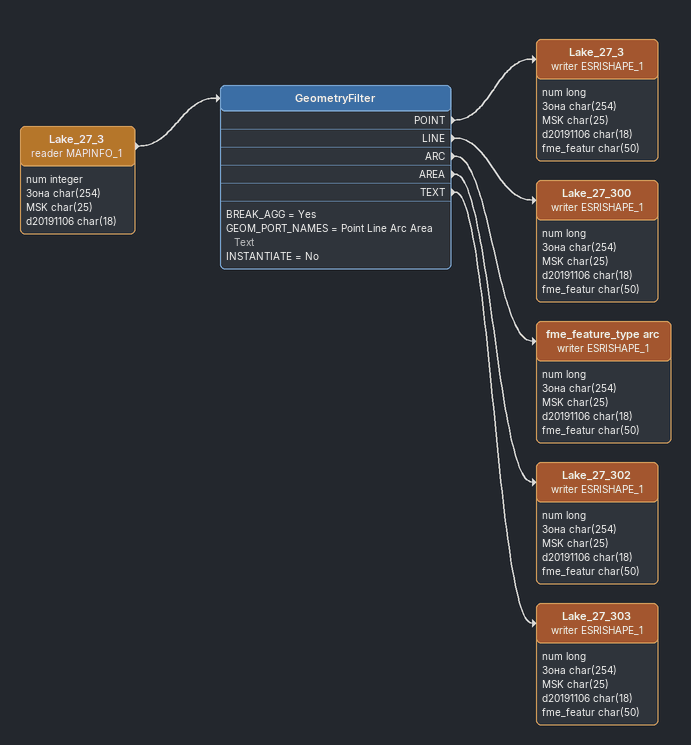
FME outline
Lake_27_3 (reader MAPINFO_1)
    attributes: num integer, Зона char(254), MSK char(25), d20191106 char(18)
    -> GeometryFilter
GeometryFilter
    BREAK_AGG = Yes
    GEOM_PORT_NAMES = Point Line Arc Area Text
    INSTANTIATE = No
    POINT -> Lake_27_3 (writer ESRISHAPE_1)
    LINE -> Lake_27_300 (writer ESRISHAPE_1)
    ARC -> fme_feature_type arc (writer ESRISHAPE_1)
    AREA -> Lake_27_302 (writer ESRISHAPE_1)
    TEXT -> Lake_27_303 (writer ESRISHAPE_1)
Lake_27_3 (writer ESRISHAPE_1)
    attributes: num long, Зона char(254), MSK char(25), d20191106 char(18), fme_featur char(50)
Lake_27_300 (writer ESRISHAPE_1)
    attributes: num long, Зона char(254), MSK char(25), d20191106 char(18), fme_featur char(50)
fme_feature_type arc (writer ESRISHAPE_1)
    attributes: num long, Зона char(254), MSK char(25), d20191106 char(18), fme_featur char(50)
Lake_27_302 (writer ESRISHAPE_1)
    attributes: num long, Зона char(254), MSK char(25), d20191106 char(18), fme_featur char(50)
Lake_27_303 (writer ESRISHAPE_1)
    attributes: num long, Зона char(254), MSK char(25), d20191106 char(18), fme_featur char(50)
